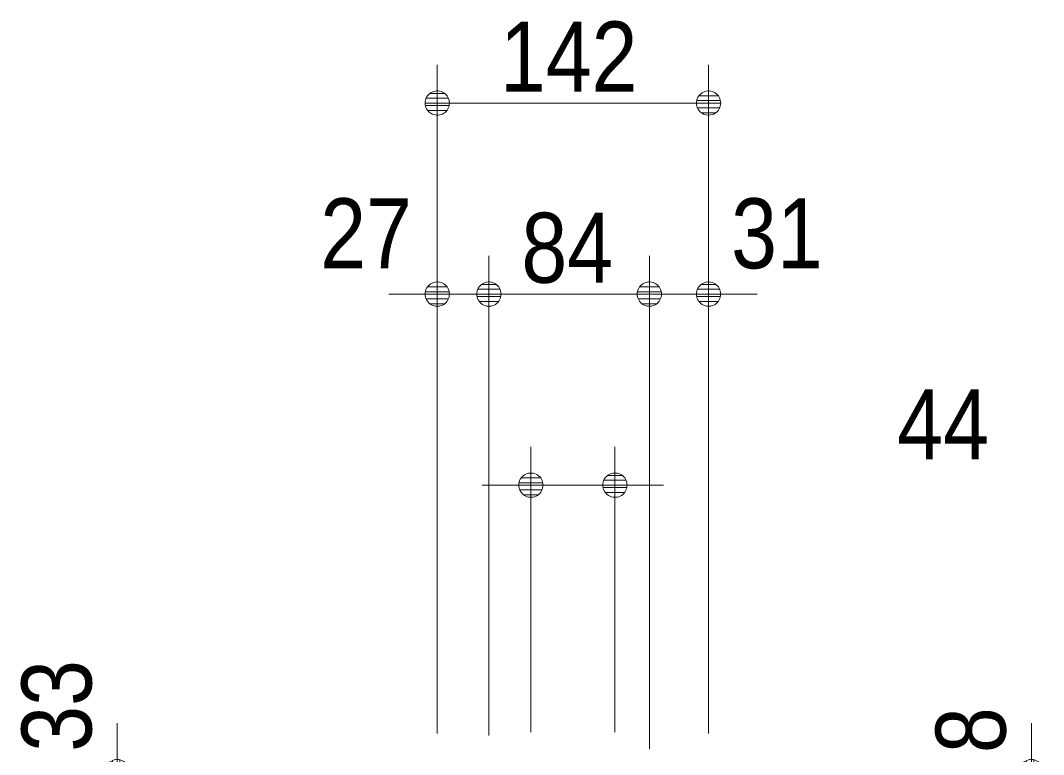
# Model space of a CAD drawing. Units: millimetres, scale not verified. Extents: x -6062 to 6062, y -3045 to 3045.
# Drawn here: x -1499 to -964, y 509 to 893 of the extents above; entities that cross this region are included whole.
import ezdxf
from ezdxf.enums import TextEntityAlignment as Align

# ---------------------------------------------------------------- set-up
doc = ezdxf.new("R2010")
doc.units = ezdxf.units.MM
doc.header["$LTSCALE"] = 20
for name, color, linetype, lineweight in [('0-1_2寸法-1', 7, 'Continuous', 9), ('0-2_0', 7, 'Continuous', 9), ('0-3_2寸法-2', 7, 'Continuous', 9)]:
    doc.layers.add(name, color=color, linetype=linetype, lineweight=lineweight)
doc.styles.add('ＭＳ Ｐゴシック', font='')
doc.styles.get('ＭＳ Ｐゴシック').set_extended_font_data('MS PGothic')

# ---------------------------------------------------------------- blocks, each defined once
blk = doc.blocks.new('_Dot')
at = {"layer": '0-2_0'}
for p, q in [((-10, 0), (-20, 0)), ((9.78, 2), (-9.78, 2)), ((7.99, 6), (-7.99, 6)), ((9.16, -3.98), (-9.16, -3.98)), ((6, -7.98), (-6, -7.98))]:
    blk.add_line(p, q, dxfattribs=at)
for points in [[(10, 0), (9.92, 1.25), (9.69, 2.49), (9.3, 3.68), (8.76, 4.82), (8.09, 5.88), (7.29, 6.85), (6.37, 7.71), (5.36, 8.44), (4.26, 9.05), (3.09, 9.51), (1.87, 9.82), (0.63, 9.98), (-0.63, 9.98), (-1.87, 9.82), (-3.09, 9.51), (-4.26, 9.05), (-5.36, 8.44), (-6.37, 7.71), (-7.29, 6.85), (-8.09, 5.88), (-8.76, 4.82), (-9.3, 3.68), (-9.69, 2.49), (-9.92, 1.25), (-10, 0), (0, 0)], [(-10, 0), (-9.92, -1.25), (-9.69, -2.49), (-9.3, -3.68), (-8.76, -4.82), (-8.09, -5.88), (-7.29, -6.85), (-6.37, -7.71), (-5.36, -8.44), (-4.26, -9.05), (-3.09, -9.51), (-1.87, -9.82), (-0.63, -9.98), (0.63, -9.98), (1.87, -9.82), (3.09, -9.51), (4.26, -9.05), (5.36, -8.44), (6.37, -7.71), (7.29, -6.85), (8.09, -5.88), (8.76, -4.82), (9.3, -3.68), (9.69, -2.49), (9.92, -1.25), (10, 0), (0, 0)]]:
    blk.add_lwpolyline(points, close=True, dxfattribs=at)

msp = doc.modelspace()

# ---------------------------------------------------------------- linework, layer by layer
at = {"layer": '0-1_2寸法-1'}
for p, q in [((-1281.04, 770), (-1281.04, 870)), ((-1139.04, 770), (-1139.04, 870)), ((-1268.32, 850), (-1151.75, 850)), ((-1254.04, 519), (-1254.04, 770)), ((-1170.04, 512), (-1170.04, 770)), ((-1241.32, 750), (-1182.75, 750))]:
    msp.add_line(p, q, dxfattribs=at)
at = {"layer": '0-3_2寸法-2'}
for p, q in [((-1281.04, 520), (-1281.04, 770)), ((-1254.04, 519), (-1254.04, 770)), ((-1170.04, 519), (-1170.04, 770)), ((-1139.04, 520), (-1139.04, 770)), ((-1293.75, 750), (-1306.46, 750)), ((-1254.04, 750), (-1281.04, 750)), ((-1241.32, 750), (-1228.61, 750)), ((-1182.75, 750), (-1195.46, 750)), ((-1139.04, 750), (-1170.04, 750)), ((-1126.32, 750), (-1113.61, 750)), ((-1232.04, 520.61), (-1232.04, 670)), ((-1188.04, 520.61), (-1188.04, 670)), ((-1244.75, 650), (-1257.46, 650)), ((-1232.04, 650), (-1188.04, 650)), ((-1175.32, 650), (-1162.61, 650)), ((-1448.54, 512.71), (-1448.54, 525.42)), ((-970.04, 512.71), (-970.04, 525.42))]:
    msp.add_line(p, q, dxfattribs=at)

# ---------------------------------------------------------------- block references
at = {"layer": '0-1_2寸法-1', "xscale": 0.6356201, "yscale": 0.6356201, "rotation": 180}
for p in [(-1281.04, 850), (-1254.04, 750)]:
    msp.add_blockref('_Dot', p, dxfattribs=at)
at = {"layer": '0-1_2寸法-1', "xscale": 0.6356201, "yscale": 0.6356201}
for p in [(-1139.04, 850), (-1170.04, 750)]:
    msp.add_blockref('_Dot', p, dxfattribs=at)
at = {"layer": '0-3_2寸法-2', "xscale": 0.6356201, "yscale": 0.6356201}
for p in [(-1281.04, 750), (-1170.04, 750), (-1232.04, 650)]:
    msp.add_blockref('_Dot', p, dxfattribs=at)
for p, rotation in [((-1254.04, 750), 180), ((-1139.04, 750), 180), ((-1188.04, 650), 180), ((-1448.54, 500), 270), ((-970.04, 500), 270)]:
    msp.add_blockref('_Dot', p, dxfattribs=dict(at, rotation=rotation))

# ---------------------------------------------------------------- texts
at = {"layer": '0-1_2寸法-1', "style": 'ＭＳ Ｐゴシック', "width": 0.9}
for s, p in [('142', (-1248.26, 845.04)), ('84', (-1237.02, 744.94))]:
    msp.add_text(s, height=36.66, dxfattribs=at).set_placement(p, align=Align.BOTTOM_LEFT)
at = {"layer": '0-3_2寸法-2', "style": 'ＭＳ Ｐゴシック', "width": 0.9}
for s, p in [('27', (-1342.3, 752.48)), ('31', (-1127.23, 752.48)), ('44', (-1040.27, 652.48))]:
    msp.add_text(s, height=36.66, dxfattribs=at).set_placement(p, align=Align.BOTTOM_LEFT)
for s, p in [('33', (-1451.02, 510.41)), ('8', (-972.52, 509.7))]:
    msp.add_text(s, height=36.66, rotation=90, dxfattribs=at).set_placement(p, align=Align.BOTTOM_LEFT)

doc.saveas('drawing.dxf')
